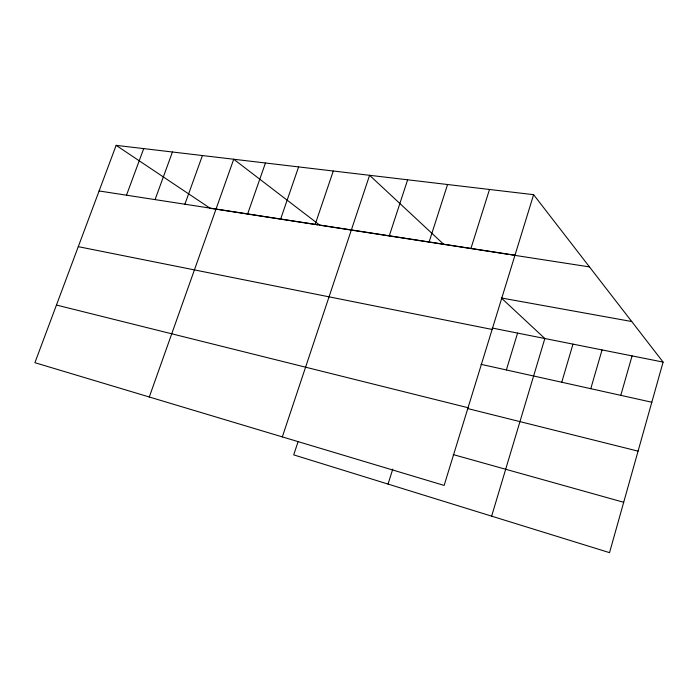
<?xml version="1.0" encoding="UTF-8"?>
<svg xmlns="http://www.w3.org/2000/svg" width="698" height="698" viewBox="0 0 698 698"><rect width="100%" height="100%" fill="white"/><g stroke="black" fill="none" stroke-linecap="round" stroke-linejoin="round"><path stroke-width="1.05" d="M533.612 194.681L444.129 485.424L34.9 362.69L116.147 145.35L533.612 194.681L663.1 362.079L609.537 552.65L293.71 454.878L298.151 441.476M620.792 395.347L632.074 355.893M590.778 388.69L602.051 349.916M561.742 382.242L572.988 344.123M491.636 516.154L544.841 338.521L501.304 297.967L631.725 321.525M506.373 369.949L517.576 333.086M388.053 484.08L392.791 469.091M470.958 248.401L489.499 189.463M429.113 241.944L447.566 184.508M389.301 235.793L407.641 179.796M282.324 436.896L369.591 175.294L443.762 244.379M315.191 224.346L333.286 171.01M280.648 219.006L298.613 166.909M247.633 213.911L265.458 162.992M149.293 397.005L233.725 159.24L319.841 225.218L476.874 249.491M184.891 204.217L202.42 155.541M155.069 199.611L172.441 151.998M126.495 195.204L143.709 148.604M99.09 190.964L514.984 255.206M317.695 224.887L210.15 208.266L116.147 145.35M477.938 249.657L508.31 254.351M510.413 254.674L589.478 266.898M492.195 328.034L663.1 362.079M78.272 246.664L492.134 329.456M481.018 364.33L651.819 402.231M56.451 305.043L468.044 407.711M467.424 408.487L638.068 451.144M453.194 454.581L623.698 502.281"/></g></svg>
